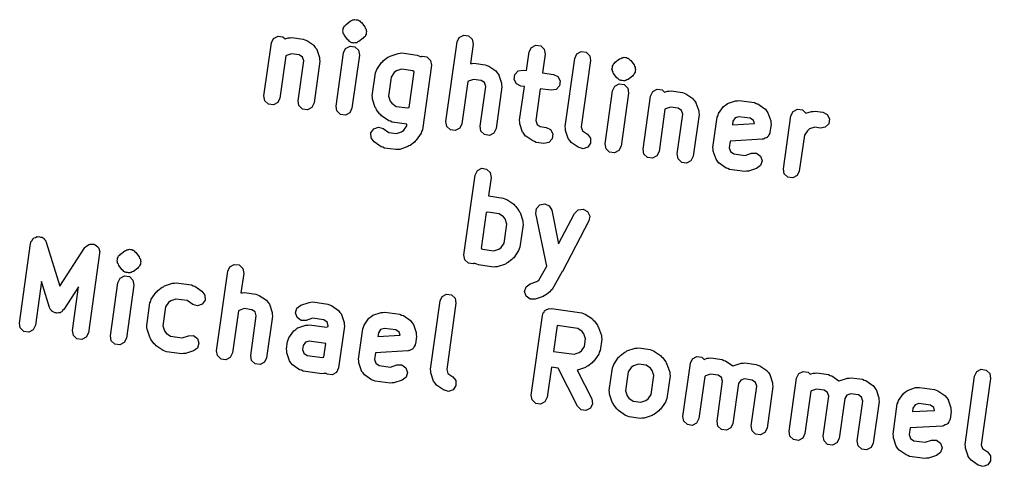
# Model space of a CAD drawing. Extents: x 33 to 173, y -118 to -38.
# Drawn here: x 33.34 to 45.42, y -114.24 to -108.68 of the extents above; entities that cross this region are included whole.
import ezdxf

# ---------------------------------------------------------------- set-up
doc = ezdxf.new("R2010")
doc.units = 0
doc.layers.add('BLACK', color=7, linetype='CONTINUOUS')

msp = doc.modelspace()

# ---------------------------------------------------------------- linework, layer by layer
at = {"layer": 'BLACK', "linetype": 'CONTINUOUS'}
for p, q in [((37.4054, -108.738), (37.4592, -108.697)), ((37.4592, -108.697), (37.4742, -108.692)), ((37.4742, -108.692), (37.4868, -108.683)), ((37.4868, -108.683), (37.4949, -108.683)), ((37.4949, -108.683), (37.502, -108.679)), ((37.502, -108.679), (37.51, -108.68)), ((37.51, -108.68), (37.5176, -108.677)), ((37.5176, -108.677), (37.5328, -108.682)), ((37.5328, -108.682), (37.5486, -108.682)), ((37.5486, -108.682), (37.5552, -108.686)), ((37.5552, -108.686), (37.5632, -108.687)), ((37.5632, -108.687), (37.569, -108.693)), ((37.569, -108.693), (37.5767, -108.695)), ((37.5767, -108.695), (37.5863, -108.708)), ((37.5863, -108.708), (37.5992, -108.717)), ((37.3656, -108.819), (37.3702, -108.804)), ((37.3708, -108.834), (37.3656, -108.819)), ((37.37, -108.789), (37.379, -108.776)), ((37.3702, -108.804), (37.37, -108.789)), ((37.379, -108.776), (37.3837, -108.76)), ((37.3837, -108.76), (37.3963, -108.751)), ((37.3963, -108.751), (37.4054, -108.738)), ((37.5992, -108.717), (37.6398, -108.771)), ((37.6398, -108.771), (37.6449, -108.786)), ((37.6449, -108.786), (37.6544, -108.798)), ((37.6544, -108.798), (37.6547, -108.814)), ((37.6547, -108.814), (37.6599, -108.829)), ((37.6599, -108.829), (37.6552, -108.844)), ((36.478, -108.967), (36.5051, -108.912)), ((36.5051, -108.912), (36.5597, -108.883)), ((36.5597, -108.883), (36.6209, -108.892)), ((36.6209, -108.892), (36.6493, -108.919)), ((36.6493, -108.919), (36.6866, -108.906)), ((36.6866, -108.906), (36.7097, -108.906)), ((36.7097, -108.906), (36.7324, -108.902)), ((36.7324, -108.902), (36.8739, -108.922)), ((36.8739, -108.922), (36.8946, -108.932)), ((36.8946, -108.932), (36.9167, -108.939)), ((36.9167, -108.939), (37.0044, -108.999)), ((37.371, -108.85), (37.3708, -108.834)), ((37.3806, -108.863), (37.371, -108.85)), ((37.3857, -108.878), (37.3806, -108.863)), ((37.4262, -108.932), (37.3857, -108.878)), ((37.4392, -108.941), (37.4262, -108.932)), ((37.4488, -108.953), (37.4392, -108.941)), ((37.5663, -108.951), (37.5513, -108.957)), ((37.6201, -108.911), (37.5663, -108.951)), ((37.6292, -108.898), (37.6201, -108.911)), ((37.6418, -108.888), (37.6292, -108.898)), ((37.6464, -108.873), (37.6418, -108.888)), ((37.6555, -108.86), (37.6464, -108.873)), ((37.6552, -108.844), (37.6555, -108.86)), ((38.7879, -108.956), (38.8149, -108.9)), ((38.8149, -108.9), (38.8695, -108.871)), ((38.8695, -108.871), (38.9307, -108.88)), ((38.9307, -108.88), (38.9752, -108.922)), ((38.9752, -108.922), (38.9859, -108.983)), ((36.3852, -109.628), (36.478, -108.967)), ((37.0044, -108.999), (37.0049, -109)), ((37.0049, -109), (37.0056, -109)), ((37.0056, -109), (37.0236, -109.024)), ((37.0236, -109.024), (37.0419, -109.048)), ((37.0419, -109.048), (37.042, -109.049)), ((37.042, -109.049), (37.0424, -109.05)), ((37.0424, -109.05), (37.0763, -109.151)), ((37.3739, -109.093), (37.401, -109.038)), ((37.401, -109.038), (37.4556, -109.009)), ((37.4565, -108.956), (37.4488, -108.953)), ((37.4556, -109.009), (37.5168, -109.017)), ((37.4623, -108.961), (37.4565, -108.956)), ((37.4703, -108.963), (37.4623, -108.961)), ((37.4769, -108.967), (37.4703, -108.963)), ((37.4927, -108.967), (37.4769, -108.967)), ((37.5079, -108.972), (37.4927, -108.967)), ((37.5155, -108.969), (37.5079, -108.972)), ((37.5235, -108.97), (37.5155, -108.969)), ((37.5168, -109.017), (37.5613, -109.06)), ((37.5306, -108.966), (37.5235, -108.97)), ((37.5387, -108.966), (37.5306, -108.966)), ((37.5513, -108.957), (37.5387, -108.966)), ((37.5613, -109.06), (37.572, -109.121)), ((38.6487, -109.946), (38.7879, -108.956)), ((38.9859, -108.983), (38.952, -109.225)), ((39.6838, -109.081), (39.7109, -109.026)), ((39.7109, -109.026), (39.7655, -108.997)), ((39.7655, -108.997), (39.8267, -109.005)), ((39.8267, -109.005), (39.8711, -109.048)), ((39.8711, -109.048), (39.8819, -109.109)), ((36.657, -109.131), (36.5833, -109.655)), ((36.6648, -109.125), (36.657, -109.131)), ((36.7279, -109.104), (36.6648, -109.125)), ((36.8227, -109.117), (36.7279, -109.104)), ((36.8096, -109.687), (36.8792, -109.192)), ((36.8635, -109.145), (36.8227, -109.117)), ((36.8792, -109.192), (36.8635, -109.145)), ((37.0763, -109.151), (37.0766, -109.174)), ((37.0766, -109.174), (37.0806, -109.196)), ((37.2812, -109.754), (37.3739, -109.093)), ((37.572, -109.121), (37.4792, -109.781)), ((37.8618, -109.201), (37.8711, -109.188)), ((37.8711, -109.188), (37.9249, -109.148)), ((37.9249, -109.148), (37.9402, -109.142)), ((37.9402, -109.142), (37.9532, -109.133)), ((37.9532, -109.133), (38.0542, -109.099)), ((38.0542, -109.099), (38.0772, -109.098)), ((38.0772, -109.098), (38.0999, -109.094)), ((38.0999, -109.094), (38.2885, -109.121)), ((38.2885, -109.121), (38.3093, -109.131)), ((38.3093, -109.131), (38.3314, -109.138)), ((38.3314, -109.138), (38.3378, -109.142)), ((38.3378, -109.142), (38.3516, -109.135)), ((38.3516, -109.135), (38.4128, -109.143)), ((38.4128, -109.143), (38.4572, -109.186)), ((38.4572, -109.186), (38.468, -109.247)), ((39.6513, -109.312), (39.6838, -109.081)), ((39.8819, -109.109), (39.8494, -109.34)), ((40.1304, -110.01), (40.2497, -109.161)), ((40.2497, -109.161), (40.2768, -109.105)), ((40.2768, -109.105), (40.3313, -109.076)), ((40.3313, -109.076), (40.3925, -109.085)), ((40.4477, -109.189), (40.3317, -110.014)), ((40.3925, -109.085), (40.437, -109.128)), ((40.437, -109.128), (40.4477, -109.189)), ((40.7535, -109.208), (40.8072, -109.168)), ((40.8072, -109.168), (40.8222, -109.163)), ((40.8222, -109.163), (40.8349, -109.153)), ((40.8349, -109.153), (40.8429, -109.153)), ((40.8429, -109.153), (40.8501, -109.149)), ((40.8501, -109.149), (40.858, -109.15)), ((40.858, -109.15), (40.8657, -109.148)), ((40.8657, -109.148), (40.8808, -109.152)), ((40.8808, -109.152), (40.8967, -109.152)), ((40.8967, -109.152), (40.9033, -109.157)), ((40.9033, -109.157), (40.9113, -109.158)), ((40.9113, -109.158), (40.9171, -109.163)), ((40.9171, -109.163), (40.9248, -109.166)), ((40.9248, -109.166), (40.9343, -109.178)), ((40.9343, -109.178), (40.9473, -109.188)), ((40.9473, -109.188), (40.9878, -109.241)), ((37.0806, -109.196), (37.0077, -109.715)), ((37.7819, -109.321), (37.7885, -109.299)), ((37.7885, -109.299), (37.8489, -109.211)), ((37.8489, -109.211), (37.8618, -109.201)), ((38.0955, -109.296), (38.0323, -109.317)), ((38.2373, -109.316), (38.0955, -109.296)), ((38.468, -109.247), (38.3553, -110.049)), ((38.952, -109.225), (38.9732, -109.224)), ((38.9732, -109.224), (38.9959, -109.22)), ((38.9959, -109.22), (39.1373, -109.24)), ((39.1373, -109.24), (39.1581, -109.25)), ((39.1581, -109.25), (39.1802, -109.257)), ((39.1802, -109.257), (39.2678, -109.317)), ((39.548, -109.317), (39.6089, -109.307)), ((39.6089, -109.307), (39.6513, -109.312)), ((40.7136, -109.29), (40.7183, -109.275)), ((40.7188, -109.305), (40.7136, -109.29)), ((40.718, -109.259), (40.7271, -109.246)), ((40.7183, -109.275), (40.718, -109.259)), ((40.7191, -109.321), (40.7188, -109.305)), ((40.7271, -109.246), (40.7317, -109.231)), ((40.7317, -109.231), (40.7444, -109.221)), ((40.7444, -109.221), (40.7535, -109.208)), ((40.9878, -109.241), (40.993, -109.256)), ((40.993, -109.256), (41.0025, -109.269)), ((41.0025, -109.269), (41.0028, -109.285)), ((41.0028, -109.285), (41.0079, -109.3)), ((41.0079, -109.3), (41.0033, -109.315)), ((37.7321, -109.625), (37.7718, -109.342)), ((37.7718, -109.342), (37.7819, -109.321)), ((37.9666, -109.393), (37.9334, -109.629)), ((38.0044, -109.338), (37.9666, -109.393)), ((38.0323, -109.317), (38.0044, -109.338)), ((38.1924, -109.771), (38.2547, -109.328)), ((38.2547, -109.328), (38.2373, -109.316)), ((38.9914, -109.422), (38.9282, -109.443)), ((39.0861, -109.435), (38.9914, -109.422)), ((39.1269, -109.463), (39.0861, -109.435)), ((39.2678, -109.317), (39.2683, -109.318)), ((39.2683, -109.318), (39.2691, -109.318)), ((39.2691, -109.318), (39.2871, -109.342)), ((39.2871, -109.342), (39.3054, -109.366)), ((39.3054, -109.366), (39.3054, -109.367)), ((39.3054, -109.367), (39.3059, -109.368)), ((39.3059, -109.368), (39.3398, -109.469)), ((39.4965, -109.423), (39.5051, -109.362)), ((39.5255, -109.477), (39.4965, -109.423)), ((39.5051, -109.362), (39.548, -109.317)), ((39.8494, -109.34), (39.9861, -109.36)), ((39.9861, -109.36), (40.0417, -109.387)), ((40.0417, -109.387), (40.0707, -109.441)), ((40.7286, -109.333), (40.7191, -109.321)), ((40.7338, -109.348), (40.7286, -109.333)), ((40.7743, -109.402), (40.7338, -109.348)), ((40.7873, -109.411), (40.7743, -109.402)), ((40.7968, -109.424), (40.7873, -109.411)), ((40.8045, -109.426), (40.7968, -109.424)), ((40.8103, -109.432), (40.8045, -109.426)), ((40.8183, -109.433), (40.8103, -109.432)), ((40.8249, -109.438), (40.8183, -109.433)), ((40.8994, -109.427), (40.8867, -109.437)), ((40.9143, -109.422), (40.8994, -109.427)), ((40.9681, -109.381), (40.9143, -109.422)), ((40.9772, -109.368), (40.9681, -109.381)), ((40.9899, -109.359), (40.9772, -109.368)), ((40.9945, -109.344), (40.9899, -109.359)), ((41.0036, -109.331), (40.9945, -109.344)), ((41.0033, -109.315), (41.0036, -109.331)), ((38.9205, -109.449), (38.8467, -109.974)), ((38.9282, -109.443), (38.9205, -109.449)), ((39.0731, -110.005), (39.1427, -109.51)), ((39.1427, -109.51), (39.1269, -109.463)), ((39.344, -109.515), (39.2711, -110.033)), ((39.3398, -109.469), (39.34, -109.492)), ((39.34, -109.492), (39.344, -109.515)), ((39.5811, -109.505), (39.5255, -109.477)), ((39.5645, -109.93), (39.6235, -109.511)), ((39.6235, -109.511), (39.5811, -109.505)), ((39.8216, -109.538), (39.7659, -109.935)), ((39.9583, -109.558), (39.8216, -109.538)), ((40.0192, -109.547), (39.9583, -109.558)), ((40.0621, -109.502), (40.0192, -109.547)), ((40.0707, -109.441), (40.0621, -109.502)), ((40.722, -109.564), (40.7491, -109.508)), ((40.7491, -109.508), (40.8037, -109.479)), ((40.8037, -109.479), (40.8649, -109.488)), ((40.8408, -109.437), (40.8249, -109.438)), ((40.8559, -109.442), (40.8408, -109.437)), ((40.8635, -109.439), (40.8559, -109.442)), ((40.8715, -109.441), (40.8635, -109.439)), ((40.8649, -109.488), (40.9093, -109.531)), ((40.8787, -109.437), (40.8715, -109.441)), ((40.8867, -109.437), (40.8787, -109.437)), ((40.9093, -109.531), (40.9201, -109.592)), ((41.2206, -109.575), (41.2752, -109.546)), ((41.2752, -109.546), (41.3364, -109.554)), ((41.3364, -109.554), (41.3649, -109.582)), ((36.3959, -109.689), (36.3852, -109.628)), ((36.5833, -109.655), (36.5562, -109.711)), ((37.7361, -109.647), (37.7321, -109.625)), ((37.7363, -109.67), (37.7361, -109.647)), ((37.7702, -109.771), (37.7363, -109.67)), ((37.9334, -109.629), (37.9546, -109.692)), ((40.6292, -110.224), (40.722, -109.564)), ((40.9201, -109.592), (40.8273, -110.252)), ((41.1008, -110.29), (41.1936, -109.63)), ((41.1936, -109.63), (41.2206, -109.575)), ((41.3649, -109.582), (41.4022, -109.569)), ((41.4022, -109.569), (41.4253, -109.569)), ((41.4253, -109.569), (41.448, -109.565)), ((41.448, -109.565), (41.5894, -109.585)), ((41.5894, -109.585), (41.6102, -109.595)), ((41.6102, -109.595), (41.6322, -109.602)), ((41.6322, -109.602), (41.7199, -109.662)), ((41.7199, -109.662), (41.7204, -109.663)), ((41.7204, -109.663), (41.7212, -109.663)), ((41.7212, -109.663), (41.7391, -109.687)), ((36.4404, -109.731), (36.3959, -109.689)), ((36.5016, -109.74), (36.4404, -109.731)), ((36.5562, -109.711), (36.5016, -109.74)), ((36.8203, -109.748), (36.8096, -109.687)), ((36.8648, -109.791), (36.8203, -109.748)), ((36.926, -109.8), (36.8648, -109.791)), ((36.9806, -109.771), (36.926, -109.8)), ((37.0077, -109.715), (36.9806, -109.771)), ((37.2919, -109.814), (37.2812, -109.754)), ((37.4792, -109.781), (37.4521, -109.837)), ((37.7799, -109.784), (37.7702, -109.771)), ((37.7851, -109.8), (37.7799, -109.784)), ((37.9546, -109.692), (37.9756, -109.72)), ((37.9756, -109.72), (38.0305, -109.758)), ((38.0305, -109.758), (38.1724, -109.778)), ((38.1724, -109.778), (38.1924, -109.771)), ((41.3726, -109.793), (41.2988, -110.318)), ((41.3803, -109.788), (41.3726, -109.793)), ((41.4435, -109.766), (41.3803, -109.788)), ((41.5382, -109.78), (41.4435, -109.766)), ((41.579, -109.808), (41.5382, -109.78)), ((41.7391, -109.687), (41.7575, -109.711)), ((41.7575, -109.711), (41.7575, -109.712)), ((41.7575, -109.712), (41.758, -109.712)), ((41.758, -109.712), (41.7919, -109.813)), ((42.0392, -109.848), (42.0996, -109.76)), ((42.0996, -109.76), (42.1002, -109.76)), ((42.1002, -109.76), (42.1004, -109.759)), ((42.1004, -109.759), (42.1247, -109.741)), ((42.1247, -109.741), (42.1486, -109.723)), ((42.1486, -109.723), (42.1494, -109.723)), ((42.1494, -109.723), (42.1501, -109.722)), ((42.1501, -109.722), (42.251, -109.689)), ((42.251, -109.689), (42.2741, -109.688)), ((42.2741, -109.688), (42.2968, -109.684)), ((42.2968, -109.684), (42.4854, -109.711)), ((42.4854, -109.711), (42.5061, -109.721)), ((42.5061, -109.721), (42.5282, -109.727)), ((42.5282, -109.727), (42.6159, -109.788)), ((42.6159, -109.788), (42.6164, -109.789)), ((42.6164, -109.789), (42.6171, -109.789)), ((42.6171, -109.789), (42.6351, -109.813)), ((42.9654, -109.82), (43.02, -109.791)), ((43.02, -109.791), (43.0812, -109.799)), ((37.3364, -109.857), (37.2919, -109.814)), ((37.3976, -109.866), (37.3364, -109.857)), ((37.4521, -109.837), (37.3976, -109.866)), ((37.8257, -109.853), (37.7851, -109.8)), ((37.8389, -109.863), (37.8257, -109.853)), ((37.8488, -109.876), (37.8389, -109.863)), ((37.9365, -109.936), (37.8488, -109.876)), ((41.5252, -110.35), (41.5948, -109.855)), ((41.5948, -109.855), (41.579, -109.808)), ((41.7961, -109.859), (41.7232, -110.378)), ((41.7919, -109.813), (41.7921, -109.836)), ((41.7921, -109.836), (41.7961, -109.859)), ((41.9695, -110.268), (42.0225, -109.891)), ((42.0225, -109.891), (42.0326, -109.87)), ((42.0326, -109.87), (42.0392, -109.848)), ((42.2453, -109.901), (42.2172, -109.942)), ((42.2923, -109.886), (42.2453, -109.901)), ((42.4342, -109.906), (42.2923, -109.886)), ((42.475, -109.934), (42.4342, -109.906)), ((42.6351, -109.813), (42.6535, -109.837)), ((42.6535, -109.837), (42.6535, -109.838)), ((42.6535, -109.838), (42.654, -109.838)), ((42.654, -109.838), (42.6879, -109.939)), ((42.8455, -110.536), (42.9383, -109.875)), ((42.9383, -109.875), (42.9654, -109.82)), ((43.0812, -109.799), (43.1256, -109.842)), ((43.1256, -109.842), (43.1259, -109.844)), ((43.1259, -109.844), (43.1941, -109.821)), ((43.1941, -109.821), (43.2172, -109.821)), ((43.2172, -109.821), (43.2399, -109.817)), ((43.2399, -109.817), (43.3342, -109.83)), ((43.3342, -109.83), (43.3897, -109.857)), ((43.3897, -109.857), (43.4188, -109.912)), ((43.4188, -109.912), (43.4102, -109.973)), ((37.7161, -110.088), (37.7512, -110.037)), ((37.7512, -110.037), (37.8095, -110.017)), ((37.8095, -110.017), (37.8687, -110.034)), ((37.8687, -110.034), (37.937, -110.081)), ((37.9586, -109.943), (37.9365, -109.936)), ((37.9793, -109.953), (37.9586, -109.943)), ((38.1632, -109.979), (37.9793, -109.953)), ((38.1227, -110.052), (38.1605, -109.998)), ((38.1605, -109.998), (38.1632, -109.979)), ((38.6594, -110.007), (38.6487, -109.946)), ((38.7039, -110.05), (38.6594, -110.007)), ((38.8196, -110.029), (38.7651, -110.058)), ((38.8467, -109.974), (38.8196, -110.029)), ((39.0838, -110.066), (39.0731, -110.005)), ((39.2711, -110.033), (39.244, -110.089)), ((39.5685, -109.953), (39.5645, -109.93)), ((39.5688, -109.976), (39.5685, -109.953)), ((39.6027, -110.077), (39.5688, -109.976)), ((39.7659, -109.935), (39.7816, -109.982)), ((39.7816, -109.982), (39.8224, -110.01)), ((39.8224, -110.01), (39.8934, -110.02)), ((39.8934, -110.02), (39.9489, -110.047)), ((40.1344, -110.032), (40.1304, -110.01)), ((40.1346, -110.056), (40.1344, -110.032)), ((40.3317, -110.014), (40.3475, -110.061)), ((42.2172, -109.942), (42.211, -109.987)), ((42.211, -109.987), (42.4874, -109.971)), ((42.4874, -109.971), (42.475, -109.934)), ((42.6921, -109.985), (42.6788, -110.079)), ((42.6879, -109.939), (42.6881, -109.962)), ((42.6881, -109.962), (42.6921, -109.985)), ((43.1722, -110.039), (43.1444, -110.06)), ((43.2354, -110.018), (43.1722, -110.039)), ((43.3064, -110.028), (43.2354, -110.018)), ((43.3672, -110.017), (43.3064, -110.028)), ((43.4102, -109.973), (43.3672, -110.017)), ((37.7177, -110.15), (37.7161, -110.088)), ((37.7553, -110.199), (37.7177, -110.15)), ((37.937, -110.081), (38.0317, -110.095)), ((38.0317, -110.095), (38.0949, -110.073)), ((38.0949, -110.073), (38.1227, -110.052)), ((38.3386, -110.092), (38.2782, -110.179)), ((38.3452, -110.07), (38.3386, -110.092)), ((38.3553, -110.049), (38.3452, -110.07)), ((38.7651, -110.058), (38.7039, -110.05)), ((39.1283, -110.109), (39.0838, -110.066)), ((39.1895, -110.118), (39.1283, -110.109)), ((39.244, -110.089), (39.1895, -110.118)), ((39.6031, -110.078), (39.6027, -110.077)), ((39.6215, -110.102), (39.6031, -110.078)), ((39.6031, -110.078), (39.6031, -110.078)), ((39.6395, -110.127), (39.6215, -110.102)), ((39.6402, -110.127), (39.6395, -110.127)), ((39.6407, -110.127), (39.6402, -110.127)), ((39.7284, -110.188), (39.6407, -110.127)), ((39.9489, -110.047), (39.9779, -110.101)), ((39.9779, -110.101), (39.9693, -110.163)), ((40.1685, -110.156), (40.1346, -110.056)), ((40.169, -110.157), (40.1685, -110.156)), ((40.169, -110.158), (40.169, -110.157)), ((40.1874, -110.182), (40.169, -110.158)), ((40.3475, -110.061), (40.4077, -110.103)), ((40.4077, -110.103), (40.4453, -110.152)), ((40.4453, -110.152), (40.4468, -110.214)), ((42.6195, -110.152), (42.5972, -110.164)), ((42.6432, -110.143), (42.6195, -110.152)), ((42.6464, -110.138), (42.6432, -110.143)), ((42.6517, -110.135), (42.6464, -110.138)), ((42.6628, -110.112), (42.6517, -110.135)), ((42.6765, -110.091), (42.6628, -110.112)), ((42.6788, -110.079), (42.6762, -110.085)), ((42.6762, -110.085), (42.6765, -110.091)), ((43.1066, -110.115), (43.0436, -110.563)), ((43.1444, -110.06), (43.1066, -110.115)), ((37.8429, -110.259), (37.7553, -110.199)), ((37.865, -110.266), (37.8429, -110.259)), ((37.8858, -110.276), (37.865, -110.266)), ((38.0272, -110.296), (37.8858, -110.276)), ((38.1739, -110.258), (38.073, -110.292)), ((38.1869, -110.248), (38.1739, -110.258)), ((38.2023, -110.243), (38.1869, -110.248)), ((38.256, -110.202), (38.2023, -110.243)), ((38.2653, -110.189), (38.256, -110.202)), ((38.2782, -110.179), (38.2653, -110.189)), ((39.7505, -110.194), (39.7284, -110.188)), ((39.7712, -110.205), (39.7505, -110.194)), ((39.8655, -110.218), (39.7712, -110.205)), ((39.9264, -110.207), (39.8655, -110.218)), ((39.9693, -110.163), (39.9264, -110.207)), ((40.2053, -110.206), (40.1874, -110.182)), ((40.2061, -110.206), (40.2053, -110.206)), ((40.2066, -110.207), (40.2061, -110.206)), ((40.2943, -110.267), (40.2066, -110.207)), ((40.3535, -110.285), (40.2943, -110.267)), ((40.4118, -110.264), (40.3535, -110.285)), ((40.4468, -110.214), (40.4118, -110.264)), ((40.6399, -110.285), (40.6292, -110.224)), ((40.8273, -110.252), (40.8002, -110.307)), ((41.9735, -110.291), (41.9695, -110.268)), ((42.1826, -110.189), (42.1708, -110.273)), ((42.1708, -110.273), (42.1866, -110.32)), ((42.5856, -110.165), (42.1826, -110.189)), ((42.5912, -110.163), (42.5856, -110.165)), ((42.5972, -110.164), (42.5912, -110.163)), ((38.0499, -110.292), (38.0272, -110.296)), ((38.073, -110.292), (38.0499, -110.292)), ((40.6844, -110.328), (40.6399, -110.285)), ((40.7456, -110.337), (40.6844, -110.328)), ((40.8002, -110.307), (40.7456, -110.337)), ((41.1115, -110.351), (41.1008, -110.29)), ((41.156, -110.394), (41.1115, -110.351)), ((41.2172, -110.403), (41.156, -110.394)), ((41.2717, -110.374), (41.2172, -110.403)), ((41.2988, -110.318), (41.2717, -110.374)), ((41.5359, -110.411), (41.5252, -110.35)), ((41.7232, -110.378), (41.6961, -110.433)), ((41.9737, -110.314), (41.9735, -110.291)), ((42.0076, -110.415), (41.9737, -110.314)), ((42.1866, -110.32), (42.2274, -110.348)), ((42.2274, -110.348), (42.3692, -110.368)), ((42.3692, -110.368), (42.4478, -110.341)), ((42.4478, -110.341), (42.5096, -110.341)), ((42.5096, -110.341), (42.5599, -110.377)), ((42.5599, -110.377), (42.5796, -110.435)), ((41.5804, -110.454), (41.5359, -110.411)), ((41.6416, -110.462), (41.5804, -110.454)), ((41.6961, -110.433), (41.6416, -110.462)), ((42.0081, -110.416), (42.0076, -110.415)), ((42.0264, -110.44), (42.0081, -110.416)), ((42.0081, -110.416), (42.0081, -110.416)), ((42.0444, -110.465), (42.0264, -110.44)), ((42.0452, -110.465), (42.0444, -110.465)), ((42.0456, -110.465), (42.0452, -110.465)), ((42.1333, -110.526), (42.0456, -110.465)), ((42.5611, -110.494), (42.5115, -110.531)), ((42.5796, -110.435), (42.5611, -110.494)), ((38.8726, -111.603), (39.0118, -110.613)), ((39.0118, -110.613), (39.0389, -110.557)), ((39.0389, -110.557), (39.0934, -110.528)), ((39.0934, -110.528), (39.1546, -110.537)), ((39.1546, -110.537), (39.1991, -110.58)), ((39.2098, -110.641), (39.1773, -110.872)), ((39.1991, -110.58), (39.2098, -110.641)), ((42.1554, -110.532), (42.1333, -110.526)), ((42.1762, -110.543), (42.1554, -110.532)), ((42.3648, -110.569), (42.1762, -110.543)), ((42.3875, -110.565), (42.3648, -110.569)), ((42.4105, -110.565), (42.3875, -110.565)), ((42.5115, -110.531), (42.4105, -110.565)), ((42.8563, -110.596), (42.8455, -110.536)), ((42.9007, -110.639), (42.8563, -110.596)), ((42.9619, -110.648), (42.9007, -110.639)), ((43.0165, -110.619), (42.9619, -110.648)), ((43.0436, -110.563), (43.0165, -110.619)), ((39.1773, -110.872), (39.3613, -110.898)), ((39.3613, -110.898), (39.382, -110.908)), ((39.382, -110.908), (39.4041, -110.914)), ((39.4041, -110.914), (39.4918, -110.975)), ((39.4918, -110.975), (39.5016, -110.987)), ((39.5016, -110.987), (39.5149, -110.997)), ((39.5149, -110.997), (39.5554, -111.051)), ((39.7749, -111.028), (39.8166, -110.983)), ((39.8166, -110.983), (39.8771, -110.97)), ((39.8771, -110.97), (39.9334, -110.996)), ((39.9334, -110.996), (39.964, -111.049)), ((39.1482, -111.079), (39.0859, -111.523)), ((39.1682, -111.072), (39.1482, -111.079)), ((39.31, -111.092), (39.1682, -111.072)), ((39.3649, -111.13), (39.31, -111.092)), ((39.5554, -111.051), (39.5607, -111.066)), ((39.5607, -111.066), (39.5703, -111.079)), ((39.5703, -111.079), (39.6042, -111.18)), ((39.7681, -111.09), (39.7749, -111.028)), ((39.9035, -111.746), (39.7681, -111.09)), ((39.964, -111.049), (40.0504, -111.468)), ((40.0504, -111.468), (40.249, -111.089)), ((40.249, -111.089), (40.2932, -111.046)), ((40.2932, -111.046), (40.3544, -111.037)), ((40.3544, -111.037), (40.4091, -111.066)), ((40.4091, -111.066), (40.4365, -111.121)), ((40.4365, -111.121), (40.4262, -111.182)), ((39.3859, -111.158), (39.3649, -111.13)), ((39.3739, -111.457), (39.4071, -111.221)), ((39.4071, -111.221), (39.3859, -111.158)), ((39.6085, -111.226), (39.5687, -111.509)), ((39.6042, -111.18), (39.6045, -111.203)), ((39.6045, -111.203), (39.6085, -111.226)), ((40.4262, -111.182), (40.0976, -111.809)), ((33.3435, -112.452), (33.4827, -111.462)), ((33.4827, -111.462), (33.487, -111.453)), ((33.487, -111.453), (33.4872, -111.443)), ((33.4872, -111.443), (33.5002, -111.426)), ((33.5002, -111.426), (33.5098, -111.406)), ((33.5098, -111.406), (33.5184, -111.401)), ((33.5184, -111.401), (33.5243, -111.394)), ((33.5243, -111.394), (33.5451, -111.387)), ((33.5451, -111.387), (33.5643, -111.377)), ((33.5643, -111.377), (33.5741, -111.378)), ((33.5741, -111.378), (33.5834, -111.375)), ((33.5834, -111.375), (33.604, -111.383)), ((33.604, -111.383), (33.6256, -111.386)), ((33.6256, -111.386), (33.6326, -111.392)), ((33.6326, -111.392), (33.6419, -111.396)), ((33.6419, -111.396), (33.6544, -111.413)), ((33.6544, -111.413), (33.67, -111.429)), ((33.67, -111.429), (33.6717, -111.438)), ((33.6717, -111.438), (33.6773, -111.446)), ((33.6773, -111.446), (33.8453, -111.995)), ((34.17, -111.499), (34.1892, -111.489)), ((34.1892, -111.489), (34.2061, -111.475)), ((34.2061, -111.475), (34.2159, -111.474)), ((34.2159, -111.474), (34.2245, -111.47)), ((34.2245, -111.47), (34.2461, -111.473)), ((34.2461, -111.473), (34.2678, -111.472)), ((34.2678, -111.472), (34.276, -111.477)), ((34.276, -111.477), (34.2857, -111.478)), ((34.2857, -111.478), (34.3014, -111.493)), ((39.3361, -111.512), (39.3739, -111.457)), ((33.8453, -111.995), (34.158, -111.514)), ((34.158, -111.514), (34.1657, -111.508)), ((34.1657, -111.508), (34.17, -111.499)), ((34.3409, -111.582), (34.2017, -112.572)), ((34.3014, -111.493), (34.3196, -111.505)), ((34.3196, -111.505), (34.3231, -111.514)), ((34.3231, -111.514), (34.3302, -111.521)), ((34.3302, -111.521), (34.334, -111.543)), ((34.334, -111.543), (34.3418, -111.563)), ((34.3418, -111.563), (34.3392, -111.573)), ((34.3392, -111.573), (34.3409, -111.582)), ((34.5778, -111.618), (34.5904, -111.608)), ((34.5904, -111.608), (34.5995, -111.595)), ((34.5995, -111.595), (34.6533, -111.555)), ((34.6533, -111.555), (34.6682, -111.55)), ((34.6682, -111.55), (34.6809, -111.54)), ((34.6809, -111.54), (34.689, -111.54)), ((34.689, -111.54), (34.6961, -111.536)), ((34.6961, -111.536), (34.7041, -111.537)), ((34.7041, -111.537), (34.7117, -111.535)), ((34.7117, -111.535), (34.7268, -111.539)), ((34.7268, -111.539), (34.7427, -111.539)), ((34.7427, -111.539), (34.7493, -111.544)), ((34.7493, -111.544), (34.7573, -111.545)), ((34.7573, -111.545), (34.7631, -111.55)), ((34.7631, -111.55), (34.7708, -111.553)), ((34.7708, -111.553), (34.7803, -111.565)), ((34.7803, -111.565), (34.7933, -111.574)), ((34.7933, -111.574), (34.8338, -111.628)), ((38.8833, -111.664), (38.8726, -111.603)), ((39.0859, -111.523), (39.1032, -111.534)), ((39.1032, -111.534), (39.2451, -111.554)), ((39.2451, -111.554), (39.3083, -111.533)), ((39.3083, -111.533), (39.3361, -111.512)), ((39.552, -111.551), (39.4916, -111.639)), ((39.5586, -111.529), (39.552, -111.551)), ((39.5687, -111.509), (39.5586, -111.529)), ((34.5597, -111.677), (34.5643, -111.662)), ((34.5648, -111.692), (34.5597, -111.677)), ((34.564, -111.646), (34.5731, -111.633)), ((34.5643, -111.662), (34.564, -111.646)), ((34.5651, -111.708), (34.5648, -111.692)), ((34.5746, -111.72), (34.5651, -111.708)), ((34.5731, -111.633), (34.5778, -111.618)), ((34.5798, -111.735), (34.5746, -111.72)), ((34.8338, -111.628), (34.839, -111.643)), ((34.839, -111.643), (34.8485, -111.656)), ((34.8496, -111.718), (34.8405, -111.731)), ((34.8485, -111.656), (34.8488, -111.672)), ((34.8488, -111.672), (34.854, -111.687)), ((34.854, -111.687), (34.8493, -111.702)), ((34.8493, -111.702), (34.8496, -111.718)), ((35.9619, -111.751), (36.0164, -111.722)), ((36.0164, -111.722), (36.0776, -111.73)), ((36.0776, -111.73), (36.1221, -111.773)), ((38.9278, -111.707), (38.8833, -111.664)), ((38.989, -111.715), (38.9278, -111.707)), ((39.0027, -111.708), (38.989, -111.715)), ((39.0092, -111.713), (39.0027, -111.708)), ((39.0313, -111.719), (39.0092, -111.713)), ((39.052, -111.729), (39.0313, -111.719)), ((39.2406, -111.756), (39.052, -111.729)), ((39.3873, -111.718), (39.2864, -111.752)), ((39.4003, -111.708), (39.3873, -111.718)), ((39.4157, -111.703), (39.4003, -111.708)), ((39.4695, -111.662), (39.4157, -111.703)), ((39.4788, -111.649), (39.4695, -111.662)), ((39.4916, -111.639), (39.4788, -111.649)), ((34.6203, -111.789), (34.5798, -111.735)), ((34.6333, -111.798), (34.6203, -111.789)), ((34.6428, -111.811), (34.6333, -111.798)), ((34.6506, -111.813), (34.6428, -111.811)), ((34.6564, -111.819), (34.6506, -111.813)), ((34.6643, -111.82), (34.6564, -111.819)), ((34.671, -111.824), (34.6643, -111.82)), ((34.6868, -111.824), (34.671, -111.824)), ((34.7019, -111.829), (34.6868, -111.824)), ((34.7096, -111.826), (34.7019, -111.829)), ((34.7176, -111.827), (34.7096, -111.826)), ((34.7247, -111.824), (34.7176, -111.827)), ((34.7328, -111.823), (34.7247, -111.824)), ((34.7454, -111.814), (34.7328, -111.823)), ((34.7604, -111.809), (34.7454, -111.814)), ((34.8142, -111.768), (34.7604, -111.809)), ((34.8232, -111.755), (34.8142, -111.768)), ((34.8359, -111.746), (34.8232, -111.755)), ((34.8405, -111.731), (34.8359, -111.746)), ((35.7956, -112.796), (35.9348, -111.806)), ((35.9348, -111.806), (35.9619, -111.751)), ((36.1328, -111.834), (36.0989, -112.075)), ((36.1221, -111.773), (36.1328, -111.834)), ((39.2633, -111.752), (39.2406, -111.756)), ((39.2864, -111.752), (39.2633, -111.752)), ((39.805, -111.918), (39.9035, -111.746)), ((40.0958, -111.812), (39.9684, -112.035)), ((40.0962, -111.811), (40.0958, -111.812)), ((40.0976, -111.809), (40.0962, -111.811)), ((33.618, -111.936), (33.5416, -112.48)), ((33.7168, -112.258), (33.618, -111.936)), ((34.4752, -112.611), (34.568, -111.951)), ((34.568, -111.951), (34.5951, -111.895)), ((34.5951, -111.895), (34.6497, -111.866)), ((34.6497, -111.866), (34.7109, -111.875)), ((34.7109, -111.875), (34.7554, -111.918)), ((34.7554, -111.918), (34.7661, -111.979)), ((35.1473, -111.99), (35.2482, -111.956)), ((35.2482, -111.956), (35.2713, -111.956)), ((35.2713, -111.956), (35.294, -111.952)), ((35.294, -111.952), (35.4826, -111.978)), ((39.6454, -112.002), (39.695, -111.965)), ((39.695, -111.965), (39.7806, -111.936)), ((39.7806, -111.936), (39.805, -111.918)), ((34.0801, -112.001), (33.8962, -112.284)), ((34.0037, -112.545), (34.0801, -112.001)), ((34.7661, -111.979), (34.6733, -112.639)), ((34.9826, -112.156), (35.043, -112.068)), ((35.043, -112.068), (35.0559, -112.059)), ((35.0559, -112.059), (35.0652, -112.045)), ((35.0652, -112.045), (35.119, -112.005)), ((35.119, -112.005), (35.1343, -112)), ((35.1343, -112), (35.1473, -111.99)), ((35.4826, -111.978), (35.5033, -111.988)), ((35.5033, -111.988), (35.5254, -111.995)), ((35.5254, -111.995), (35.6131, -112.055)), ((35.6131, -112.055), (35.6507, -112.104)), ((36.0989, -112.075), (36.1201, -112.075)), ((36.1201, -112.075), (36.1428, -112.071)), ((36.1428, -112.071), (36.2843, -112.091)), ((36.2843, -112.091), (36.305, -112.101)), ((38.6026, -112.122), (38.6572, -112.093)), ((38.6572, -112.093), (38.7184, -112.101)), ((39.6269, -112.061), (39.6454, -112.002)), ((39.6466, -112.119), (39.6269, -112.061)), ((39.9418, -112.065), (39.888, -112.106)), ((39.9534, -112.049), (39.9418, -112.065)), ((39.9684, -112.035), (39.9534, -112.049)), ((34.9262, -112.482), (34.9659, -112.199)), ((34.9659, -112.199), (34.976, -112.178)), ((34.976, -112.178), (34.9826, -112.156)), ((35.1985, -112.195), (35.1607, -112.25)), ((35.2264, -112.174), (35.1985, -112.195)), ((35.2895, -112.153), (35.2264, -112.174)), ((35.4314, -112.173), (35.2895, -112.153)), ((35.4997, -112.22), (35.4314, -112.173)), ((35.6522, -112.166), (35.6172, -112.217)), ((35.6507, -112.104), (35.6522, -112.166)), ((36.305, -112.101), (36.3271, -112.108)), ((36.3271, -112.108), (36.4148, -112.168)), ((36.4148, -112.168), (36.4153, -112.169)), ((36.4153, -112.169), (36.416, -112.169)), ((36.416, -112.169), (36.434, -112.193)), ((36.434, -112.193), (36.4523, -112.217)), ((36.8449, -112.228), (36.9458, -112.195)), ((36.9458, -112.195), (36.9689, -112.194)), ((36.9689, -112.194), (36.9916, -112.19)), ((36.9916, -112.19), (37.1802, -112.217)), ((38.4562, -113.026), (38.5755, -112.177)), ((38.5755, -112.177), (38.6026, -112.122)), ((38.7735, -112.205), (38.6575, -113.031)), ((38.7184, -112.101), (38.7628, -112.144)), ((38.7628, -112.144), (38.7735, -112.205)), ((39.6969, -112.155), (39.6466, -112.119)), ((39.7587, -112.155), (39.6969, -112.155)), ((39.8596, -112.121), (39.7587, -112.155)), ((39.8727, -112.111), (39.8596, -112.121)), ((39.888, -112.106), (39.8727, -112.111)), ((33.7278, -112.274), (33.7168, -112.258)), ((33.7347, -112.292), (33.7278, -112.274)), ((33.7451, -112.299), (33.7347, -112.292)), ((33.7522, -112.309), (33.7451, -112.299)), ((33.7704, -112.315), (33.7522, -112.309)), ((33.7865, -112.326), (33.7704, -112.315)), ((33.7989, -112.325), (33.7865, -112.326)), ((33.8107, -112.329), (33.7989, -112.325)), ((33.829, -112.324), (33.8107, -112.329)), ((33.8482, -112.323), (33.829, -112.324)), ((33.8579, -112.315), (33.8482, -112.323)), ((33.8698, -112.311), (33.8579, -112.315)), ((33.8813, -112.296), (33.8698, -112.311)), ((33.8962, -112.284), (33.8813, -112.296)), ((35.1607, -112.25), (35.1275, -112.486)), ((35.5589, -112.238), (35.4997, -112.22)), ((35.6172, -112.217), (35.5589, -112.238)), ((36.0674, -112.299), (35.9937, -112.824)), ((36.0752, -112.294), (36.0674, -112.299)), ((36.1383, -112.272), (36.0752, -112.294)), ((36.2331, -112.286), (36.1383, -112.272)), ((36.2738, -112.314), (36.2331, -112.286)), ((36.2896, -112.361), (36.2738, -112.314)), ((36.4523, -112.217), (36.4524, -112.218)), ((36.4524, -112.218), (36.4528, -112.219)), ((36.4528, -112.219), (36.4867, -112.319)), ((36.4867, -112.319), (36.487, -112.343)), ((36.7767, -112.324), (36.7953, -112.265)), ((36.7964, -112.383), (36.7767, -112.324)), ((36.7953, -112.265), (36.8449, -112.228)), ((37.1802, -112.217), (37.2009, -112.227)), ((37.2009, -112.227), (37.223, -112.234)), ((37.223, -112.234), (37.3107, -112.294)), ((37.3107, -112.294), (37.3112, -112.295)), ((37.3112, -112.295), (37.312, -112.295)), ((37.312, -112.295), (37.3299, -112.319)), ((37.3299, -112.319), (37.3483, -112.343)), ((37.7409, -112.354), (37.8418, -112.32)), ((37.8418, -112.32), (37.8649, -112.32)), ((37.8649, -112.32), (37.8876, -112.316)), ((37.8876, -112.316), (38.0762, -112.343)), ((39.8556, -112.342), (39.8578, -112.326)), ((39.8578, -112.326), (39.8688, -112.315)), ((39.8688, -112.315), (39.8758, -112.301)), ((39.8758, -112.301), (39.8898, -112.293)), ((39.8898, -112.293), (39.9008, -112.282)), ((39.9008, -112.282), (39.9164, -112.279)), ((39.9164, -112.279), (39.9304, -112.272)), ((39.9304, -112.272), (39.946, -112.274)), ((39.946, -112.274), (39.9616, -112.271)), ((39.9616, -112.271), (40.3389, -112.324)), ((40.3389, -112.324), (40.3596, -112.334)), ((40.3596, -112.334), (40.3817, -112.341)), ((33.3542, -112.513), (33.3435, -112.452)), ((36.22, -112.856), (36.2896, -112.361)), ((36.491, -112.365), (36.4181, -112.884)), ((36.487, -112.343), (36.491, -112.365)), ((36.8468, -112.419), (36.7964, -112.383)), ((36.9086, -112.418), (36.8468, -112.419)), ((36.9871, -112.392), (36.9086, -112.418)), ((37.129, -112.412), (36.9871, -112.392)), ((37.1698, -112.44), (37.129, -112.412)), ((37.1856, -112.487), (37.1698, -112.44)), ((37.3483, -112.343), (37.3483, -112.344)), ((37.3483, -112.344), (37.3488, -112.344)), ((37.3488, -112.344), (37.3827, -112.445)), ((37.3827, -112.445), (37.3829, -112.468)), ((37.6299, -112.48), (37.6904, -112.392)), ((37.6904, -112.392), (37.691, -112.392)), ((37.691, -112.392), (37.6912, -112.391)), ((37.6912, -112.391), (37.7155, -112.373)), ((37.7155, -112.373), (37.7394, -112.355)), ((37.7394, -112.355), (37.7402, -112.355)), ((37.7402, -112.355), (37.7409, -112.354)), ((38.0762, -112.343), (38.0969, -112.353)), ((38.0969, -112.353), (38.119, -112.359)), ((38.119, -112.359), (38.2067, -112.42)), ((38.2067, -112.42), (38.2072, -112.42)), ((38.2072, -112.42), (38.2079, -112.421)), ((38.2079, -112.421), (38.2259, -112.445)), ((38.2259, -112.445), (38.2442, -112.469)), ((39.7095, -113.347), (39.8487, -112.356)), ((39.8487, -112.356), (39.8556, -112.342)), ((40.3817, -112.341), (40.4694, -112.401)), ((40.4694, -112.401), (40.4792, -112.414)), ((40.4792, -112.414), (40.4925, -112.423)), ((40.4925, -112.423), (40.533, -112.477)), ((33.3987, -112.556), (33.3542, -112.513)), ((33.4599, -112.564), (33.3987, -112.556)), ((33.5145, -112.535), (33.4599, -112.564)), ((33.5416, -112.48), (33.5145, -112.535)), ((34.0144, -112.605), (34.0037, -112.545)), ((34.2017, -112.572), (34.1747, -112.628)), ((34.9302, -112.505), (34.9262, -112.482)), ((34.9304, -112.528), (34.9302, -112.505)), ((34.9643, -112.629), (34.9304, -112.528)), ((35.1275, -112.486), (35.1487, -112.55)), ((35.1487, -112.55), (35.1697, -112.577)), ((36.6942, -112.637), (36.7546, -112.549)), ((36.7546, -112.549), (36.7553, -112.549)), ((36.7553, -112.549), (36.7555, -112.548)), ((36.7555, -112.548), (36.7797, -112.53)), ((36.7797, -112.53), (36.8037, -112.512)), ((36.8037, -112.512), (36.8045, -112.512)), ((36.8045, -112.512), (36.8051, -112.511)), ((36.8051, -112.511), (36.9061, -112.477)), ((36.9061, -112.477), (36.9291, -112.477)), ((36.9291, -112.477), (36.9518, -112.473)), ((36.9518, -112.473), (37.1642, -112.503)), ((37.1642, -112.503), (37.1842, -112.496)), ((37.1842, -112.496), (37.1856, -112.487)), ((37.3869, -112.491), (37.314, -113.01)), ((37.3829, -112.468), (37.3869, -112.491)), ((37.5602, -112.9), (37.6133, -112.523)), ((37.6133, -112.523), (37.6234, -112.502)), ((37.6234, -112.502), (37.6299, -112.48)), ((37.808, -112.574), (37.8018, -112.619)), ((37.8361, -112.533), (37.808, -112.574)), ((37.8831, -112.518), (37.8361, -112.533)), ((38.025, -112.538), (37.8831, -112.518)), ((38.0658, -112.566), (38.025, -112.538)), ((38.0782, -112.603), (38.0658, -112.566)), ((38.2442, -112.469), (38.2443, -112.47)), ((38.2443, -112.47), (38.2447, -112.47)), ((38.2447, -112.47), (38.2786, -112.571)), ((38.2786, -112.571), (38.2789, -112.594)), ((40.0328, -112.483), (39.9878, -112.804)), ((40.2877, -112.519), (40.0328, -112.483)), ((40.3426, -112.557), (40.2877, -112.519)), ((40.3636, -112.585), (40.3426, -112.557)), ((40.533, -112.477), (40.5383, -112.493)), ((40.5383, -112.493), (40.548, -112.506)), ((40.548, -112.506), (40.5819, -112.606)), ((34.0589, -112.648), (34.0144, -112.605)), ((34.1201, -112.657), (34.0589, -112.648)), ((34.1747, -112.628), (34.1201, -112.657)), ((34.486, -112.672), (34.4752, -112.611)), ((34.5304, -112.715), (34.486, -112.672)), ((34.6462, -112.694), (34.5916, -112.723)), ((34.6733, -112.639), (34.6462, -112.694)), ((34.9739, -112.642), (34.9643, -112.629)), ((34.9792, -112.657), (34.9739, -112.642)), ((35.0198, -112.711), (34.9792, -112.657)), ((35.1697, -112.577), (35.2246, -112.615)), ((35.2246, -112.615), (35.3665, -112.635)), ((35.3665, -112.635), (35.445, -112.609)), ((35.445, -112.609), (35.5068, -112.608)), ((35.5068, -112.608), (35.5572, -112.644)), ((35.5572, -112.644), (35.5769, -112.703)), ((36.6643, -112.774), (36.6775, -112.68)), ((36.6775, -112.68), (36.6877, -112.659)), ((36.6877, -112.659), (36.6942, -112.637)), ((36.9004, -112.69), (36.8723, -112.731)), ((36.9474, -112.675), (36.9004, -112.69)), ((37.1551, -112.704), (36.9474, -112.675)), ((37.8018, -112.619), (38.0782, -112.603)), ((38.2829, -112.617), (38.2696, -112.711)), ((38.2789, -112.594), (38.2829, -112.617)), ((40.3848, -112.648), (40.3636, -112.585)), ((40.3715, -112.742), (40.3848, -112.648)), ((40.5861, -112.652), (40.5662, -112.794)), ((40.5819, -112.606), (40.5821, -112.63)), ((40.5821, -112.63), (40.5861, -112.652)), ((34.5916, -112.723), (34.5304, -112.715)), ((35.033, -112.72), (35.0198, -112.711)), ((35.0429, -112.733), (35.033, -112.72)), ((35.1306, -112.793), (35.0429, -112.733)), ((35.1527, -112.8), (35.1306, -112.793)), ((35.1734, -112.81), (35.1527, -112.8)), ((35.362, -112.836), (35.1734, -112.81)), ((35.5087, -112.798), (35.4078, -112.832)), ((35.5583, -112.762), (35.5087, -112.798)), ((35.5769, -112.703), (35.5583, -112.762)), ((35.8063, -112.857), (35.7956, -112.796)), ((36.6683, -112.797), (36.6643, -112.774)), ((36.6685, -112.82), (36.6683, -112.797)), ((36.8723, -112.731), (36.8656, -112.779)), ((36.8656, -112.779), (36.8814, -112.826)), ((37.1312, -112.874), (37.1551, -112.704)), ((38.1764, -112.797), (37.7734, -112.821)), ((38.182, -112.795), (38.1764, -112.797)), ((38.188, -112.796), (38.182, -112.795)), ((38.2103, -112.784), (38.188, -112.796)), ((38.2339, -112.775), (38.2103, -112.784)), ((38.2372, -112.77), (38.2339, -112.775)), ((38.2425, -112.767), (38.2372, -112.77)), ((38.2536, -112.744), (38.2425, -112.767)), ((38.2673, -112.723), (38.2536, -112.744)), ((38.2696, -112.711), (38.267, -112.717)), ((38.267, -112.717), (38.2673, -112.723)), ((39.9878, -112.804), (40.2426, -112.84)), ((40.3058, -112.818), (40.3336, -112.797)), ((40.3336, -112.797), (40.3715, -112.742)), ((40.5561, -112.814), (40.5495, -112.837)), ((40.5662, -112.794), (40.5561, -112.814)), ((40.8182, -112.854), (40.8719, -112.813)), ((40.8719, -112.813), (40.8873, -112.808)), ((40.8873, -112.808), (40.9003, -112.798)), ((40.9003, -112.798), (41.0012, -112.765)), ((41.0012, -112.765), (41.0243, -112.764)), ((41.0243, -112.764), (41.047, -112.76)), ((41.047, -112.76), (41.1885, -112.78)), ((41.1885, -112.78), (41.2092, -112.79)), ((41.2092, -112.79), (41.2313, -112.797)), ((41.2313, -112.797), (41.319, -112.857)), ((35.3847, -112.832), (35.362, -112.836)), ((35.4078, -112.832), (35.3847, -112.832)), ((35.8508, -112.9), (35.8063, -112.857)), ((35.912, -112.909), (35.8508, -112.9)), ((35.9666, -112.88), (35.912, -112.909)), ((35.9937, -112.824), (35.9666, -112.88)), ((36.2307, -112.917), (36.22, -112.856)), ((36.2752, -112.96), (36.2307, -112.917)), ((36.4181, -112.884), (36.391, -112.939)), ((36.7024, -112.921), (36.6685, -112.82)), ((36.7029, -112.922), (36.7024, -112.921)), ((36.7213, -112.946), (36.7029, -112.922)), ((36.7029, -112.922), (36.7029, -112.922)), ((36.8814, -112.826), (36.9222, -112.854)), ((36.9222, -112.854), (37.1112, -112.88)), ((37.1112, -112.88), (37.1312, -112.874)), ((37.5642, -112.923), (37.5602, -112.9)), ((37.5645, -112.946), (37.5642, -112.923)), ((37.7734, -112.821), (37.7616, -112.905)), ((37.7616, -112.905), (37.7774, -112.952)), ((40.2426, -112.84), (40.3058, -112.818)), ((40.4763, -112.934), (40.467, -112.947)), ((40.4891, -112.924), (40.4763, -112.934)), ((40.5495, -112.837), (40.4891, -112.924)), ((40.7356, -112.965), (40.796, -112.877)), ((40.796, -112.877), (40.8089, -112.867)), ((40.8089, -112.867), (40.8182, -112.854)), ((41.319, -112.857), (41.3288, -112.87)), ((41.3288, -112.87), (41.3421, -112.879)), ((41.3421, -112.879), (41.3826, -112.933)), ((41.3826, -112.933), (41.3879, -112.949)), ((41.6885, -112.951), (41.7156, -112.896)), ((41.7156, -112.896), (41.7702, -112.867)), ((41.7702, -112.867), (41.8314, -112.875)), ((41.8314, -112.875), (41.8599, -112.903)), ((41.8599, -112.903), (41.8972, -112.89)), ((41.8972, -112.89), (41.9202, -112.89)), ((41.9202, -112.89), (41.9429, -112.886)), ((41.9429, -112.886), (42.0844, -112.906)), ((42.0844, -112.906), (42.1051, -112.916)), ((42.1051, -112.916), (42.1272, -112.923)), ((42.1272, -112.923), (42.2149, -112.983)), ((36.3364, -112.968), (36.2752, -112.96)), ((36.391, -112.939), (36.3364, -112.968)), ((36.7392, -112.971), (36.7213, -112.946)), ((36.74, -112.971), (36.7392, -112.971)), ((36.7405, -112.971), (36.74, -112.971)), ((36.8282, -113.032), (36.7405, -112.971)), ((36.8503, -113.038), (36.8282, -113.032)), ((36.871, -113.049), (36.8503, -113.038)), ((37.1068, -113.082), (36.871, -113.049)), ((37.314, -113.01), (37.2869, -113.065)), ((37.5984, -113.047), (37.5645, -112.946)), ((37.5989, -113.048), (37.5984, -113.047)), ((37.6172, -113.072), (37.5989, -113.048)), ((37.5989, -113.048), (37.5989, -113.048)), ((37.7774, -112.952), (37.8182, -112.98)), ((37.8182, -112.98), (37.96, -113)), ((37.96, -113), (38.0386, -112.973)), ((38.0386, -112.973), (38.1004, -112.973)), ((38.1004, -112.973), (38.1507, -113.008)), ((38.1507, -113.008), (38.1704, -113.067)), ((38.4602, -113.049), (38.4562, -113.026)), ((38.4604, -113.072), (38.4602, -113.049)), ((38.6575, -113.031), (38.6733, -113.078)), ((39.9599, -113.002), (39.9076, -113.374)), ((40.0451, -113.014), (39.9599, -113.002)), ((40.2853, -113.485), (40.0451, -113.014)), ((40.2839, -113.037), (40.2813, -113.037)), ((40.2813, -113.037), (40.4635, -113.395)), ((40.3848, -113.003), (40.2839, -113.037)), ((40.3979, -112.993), (40.3848, -113.003)), ((40.4132, -112.988), (40.3979, -112.993)), ((40.467, -112.947), (40.4132, -112.988)), ((40.6791, -113.29), (40.7189, -113.007)), ((40.7189, -113.007), (40.729, -112.987)), ((40.729, -112.987), (40.7356, -112.965)), ((40.9137, -113.059), (40.8805, -113.295)), ((40.9515, -113.004), (40.9137, -113.059)), ((40.9794, -112.983), (40.9515, -113.004)), ((41.0425, -112.962), (40.9794, -112.983)), ((41.1372, -112.975), (41.0425, -112.962)), ((41.1921, -113.013), (41.1372, -112.975)), ((41.2131, -113.041), (41.1921, -113.013)), ((41.2343, -113.104), (41.2131, -113.041)), ((41.3879, -112.949), (41.3975, -112.962)), ((41.3975, -112.962), (41.4314, -113.062)), ((41.5957, -113.612), (41.6885, -112.951)), ((42.2149, -112.983), (42.2154, -112.984)), ((42.2154, -112.984), (42.2162, -112.984)), ((42.2162, -112.984), (42.2175, -112.986)), ((42.2175, -112.986), (42.2192, -112.984)), ((42.2192, -112.984), (42.22, -112.984)), ((42.22, -112.984), (42.2206, -112.984)), ((42.2206, -112.984), (42.3216, -112.95)), ((42.3216, -112.95), (42.3446, -112.95)), ((42.3446, -112.95), (42.3673, -112.946)), ((42.3673, -112.946), (42.5088, -112.966)), ((42.5088, -112.966), (42.5295, -112.976)), ((42.5295, -112.976), (42.5516, -112.982)), ((42.5516, -112.982), (42.6393, -113.043)), ((42.6393, -113.043), (42.6398, -113.043)), ((42.6398, -113.043), (42.6406, -113.044)), ((42.6406, -113.044), (42.6585, -113.068)), ((43.036, -113.081), (43.0906, -113.052)), ((43.0906, -113.052), (43.1518, -113.061)), ((45.2244, -113.112), (45.2515, -113.056)), ((45.2515, -113.056), (45.3061, -113.027)), ((45.3061, -113.027), (45.3673, -113.036)), ((45.3673, -113.036), (45.4118, -113.079)), ((37.1295, -113.078), (37.1068, -113.082)), ((37.1525, -113.077), (37.1295, -113.078)), ((37.1599, -113.075), (37.1525, -113.077)), ((37.1712, -113.086), (37.1599, -113.075)), ((37.2324, -113.094), (37.1712, -113.086)), ((37.2869, -113.065), (37.2324, -113.094)), ((37.6352, -113.097), (37.6172, -113.072)), ((37.636, -113.097), (37.6352, -113.097)), ((37.6364, -113.097), (37.636, -113.097)), ((37.7241, -113.158), (37.6364, -113.097)), ((37.7462, -113.164), (37.7241, -113.158)), ((37.7669, -113.174), (37.7462, -113.164)), ((37.9556, -113.201), (37.7669, -113.174)), ((38.1023, -113.163), (38.0013, -113.197)), ((38.1519, -113.126), (38.1023, -113.163)), ((38.1704, -113.067), (38.1519, -113.126)), ((38.4943, -113.173), (38.4604, -113.072)), ((38.4948, -113.173), (38.4943, -113.173)), ((38.4948, -113.174), (38.4948, -113.173)), ((38.5132, -113.198), (38.4948, -113.174)), ((38.6733, -113.078), (38.7335, -113.119)), ((38.7335, -113.119), (38.7711, -113.168)), ((38.7711, -113.168), (38.7727, -113.23)), ((41.2011, -113.34), (41.2343, -113.104)), ((41.4357, -113.108), (41.3959, -113.391)), ((41.4314, -113.062), (41.4317, -113.086)), ((41.4317, -113.086), (41.4357, -113.108)), ((41.8676, -113.115), (41.7938, -113.639)), ((41.8753, -113.109), (41.8676, -113.115)), ((41.9385, -113.088), (41.8753, -113.109)), ((42.0332, -113.101), (41.9385, -113.088)), ((42.0202, -113.671), (42.0898, -113.176)), ((42.074, -113.129), (42.0332, -113.101)), ((42.0898, -113.176), (42.074, -113.129)), ((42.3159, -113.163), (42.2878, -113.204)), ((42.3629, -113.147), (42.3159, -113.163)), ((42.4576, -113.16), (42.3629, -113.147)), ((42.4984, -113.189), (42.4576, -113.16)), ((42.6585, -113.068), (42.6769, -113.092)), ((42.6769, -113.092), (42.6769, -113.093)), ((42.6769, -113.093), (42.6774, -113.093)), ((42.6774, -113.093), (42.7113, -113.194)), ((42.9161, -113.797), (43.0089, -113.137)), ((43.0089, -113.137), (43.036, -113.081)), ((43.1518, -113.061), (43.1802, -113.089)), ((43.1802, -113.089), (43.2175, -113.076)), ((43.2175, -113.076), (43.2406, -113.076)), ((43.2406, -113.076), (43.2633, -113.072)), ((43.2633, -113.072), (43.4048, -113.092)), ((43.4048, -113.092), (43.4255, -113.102)), ((43.4255, -113.102), (43.4476, -113.108)), ((43.4476, -113.108), (43.5353, -113.169)), ((43.5353, -113.169), (43.5358, -113.169)), ((43.5358, -113.169), (43.5365, -113.17)), ((43.5365, -113.17), (43.5378, -113.171)), ((43.5378, -113.171), (43.5396, -113.17)), ((43.5396, -113.17), (43.5404, -113.17)), ((43.5404, -113.17), (43.541, -113.17)), ((43.541, -113.17), (43.6419, -113.136)), ((43.6419, -113.136), (43.665, -113.135)), ((43.665, -113.135), (43.6877, -113.131)), ((43.6877, -113.131), (43.8292, -113.151)), ((43.8292, -113.151), (43.8499, -113.161)), ((43.8499, -113.161), (43.872, -113.168)), ((43.872, -113.168), (43.9597, -113.228)), ((45.1051, -113.961), (45.2244, -113.112)), ((45.4225, -113.14), (45.3065, -113.965)), ((45.4118, -113.079), (45.4225, -113.14)), ((37.9783, -113.197), (37.9556, -113.201)), ((38.0013, -113.197), (37.9783, -113.197)), ((38.5312, -113.222), (38.5132, -113.198)), ((38.5319, -113.223), (38.5312, -113.222)), ((38.5324, -113.223), (38.5319, -113.223)), ((38.6201, -113.284), (38.5324, -113.223)), ((38.6793, -113.301), (38.6201, -113.284)), ((38.7376, -113.281), (38.6793, -113.301)), ((38.7727, -113.23), (38.7376, -113.281)), ((40.6831, -113.313), (40.6791, -113.29)), ((40.8805, -113.295), (40.9017, -113.358)), ((42.2878, -113.204), (42.2182, -113.699)), ((42.4445, -113.731), (42.5142, -113.236)), ((42.5142, -113.236), (42.4984, -113.189)), ((42.7155, -113.24), (42.6426, -113.759)), ((42.7113, -113.194), (42.7115, -113.217)), ((42.7115, -113.217), (42.7155, -113.24)), ((43.1879, -113.3), (43.1142, -113.825)), ((43.1957, -113.294), (43.1879, -113.3)), ((43.2588, -113.273), (43.1957, -113.294)), ((43.3536, -113.286), (43.2588, -113.273)), ((43.3943, -113.315), (43.3536, -113.286)), ((43.9597, -113.228), (43.9601, -113.229)), ((43.9601, -113.229), (43.9609, -113.229)), ((43.9609, -113.229), (43.9789, -113.253)), ((43.9789, -113.253), (43.9972, -113.277)), ((43.9972, -113.277), (43.9973, -113.278)), ((43.9973, -113.278), (43.9977, -113.279)), ((43.9977, -113.279), (44.0316, -113.38)), ((44.3644, -113.308), (44.3884, -113.289)), ((44.3884, -113.289), (44.3892, -113.289)), ((44.3892, -113.289), (44.3898, -113.289)), ((44.3898, -113.289), (44.4907, -113.255)), ((44.4907, -113.255), (44.5138, -113.255)), ((44.5138, -113.255), (44.5365, -113.251)), ((44.5365, -113.251), (44.7251, -113.277)), ((44.7251, -113.277), (44.7458, -113.287)), ((44.7458, -113.287), (44.7679, -113.294)), ((44.7679, -113.294), (44.8556, -113.354)), ((39.7203, -113.407), (39.7095, -113.347)), ((39.7647, -113.45), (39.7203, -113.407)), ((39.9076, -113.374), (39.8805, -113.43)), ((40.4635, -113.395), (40.4732, -113.456)), ((40.6834, -113.336), (40.6831, -113.313)), ((40.7173, -113.437), (40.6834, -113.336)), ((40.9017, -113.358), (40.9227, -113.386)), ((40.9227, -113.386), (40.9776, -113.424)), ((41.0723, -113.437), (41.1355, -113.416)), ((41.1355, -113.416), (41.1633, -113.395)), ((41.1633, -113.395), (41.2011, -113.34)), ((41.3858, -113.412), (41.3792, -113.434)), ((41.3959, -113.391), (41.3858, -113.412)), ((43.3405, -113.857), (43.4101, -113.361)), ((43.4101, -113.361), (43.3943, -113.315)), ((43.6082, -113.389), (43.5386, -113.885)), ((43.6363, -113.349), (43.6082, -113.389)), ((43.6832, -113.333), (43.6363, -113.349)), ((43.778, -113.346), (43.6832, -113.333)), ((43.7649, -113.916), (43.8345, -113.421)), ((43.8187, -113.374), (43.778, -113.346)), ((43.8345, -113.421), (43.8187, -113.374)), ((44.0316, -113.38), (44.0319, -113.403)), ((44.0319, -113.403), (44.0359, -113.426)), ((44.2723, -113.437), (44.2789, -113.415)), ((44.2789, -113.415), (44.3393, -113.327)), ((44.3393, -113.327), (44.3399, -113.326)), ((44.3399, -113.326), (44.3402, -113.326)), ((44.3402, -113.326), (44.3644, -113.308)), ((44.8556, -113.354), (44.8561, -113.355)), ((44.8561, -113.355), (44.8569, -113.355)), ((44.8569, -113.355), (44.8748, -113.379)), ((44.8748, -113.379), (44.8932, -113.403)), ((44.8932, -113.403), (44.8932, -113.404)), ((44.8932, -113.404), (44.8937, -113.405)), ((44.8937, -113.405), (44.9276, -113.506)), ((39.8259, -113.459), (39.7647, -113.45)), ((39.8805, -113.43), (39.8259, -113.459)), ((40.329, -113.529), (40.2853, -113.485)), ((40.39, -113.539), (40.329, -113.529)), ((40.4451, -113.511), (40.39, -113.539)), ((40.4732, -113.456), (40.4451, -113.511)), ((40.7269, -113.45), (40.7173, -113.437)), ((40.7322, -113.465), (40.7269, -113.45)), ((40.7727, -113.519), (40.7322, -113.465)), ((40.786, -113.529), (40.7727, -113.519)), ((40.7959, -113.541), (40.786, -113.529)), ((40.8836, -113.602), (40.7959, -113.541)), ((40.9776, -113.424), (41.0723, -113.437)), ((41.306, -113.532), (41.2967, -113.545)), ((41.3188, -113.522), (41.306, -113.532)), ((41.3792, -113.434), (41.3188, -113.522)), ((44.0359, -113.426), (43.963, -113.944)), ((44.2092, -113.835), (44.2622, -113.457)), ((44.2622, -113.457), (44.2723, -113.437)), ((44.457, -113.509), (44.4507, -113.553)), ((44.4507, -113.553), (44.7271, -113.537)), ((44.4851, -113.468), (44.457, -113.509)), ((44.532, -113.452), (44.4851, -113.468)), ((44.6739, -113.472), (44.532, -113.452)), ((44.7147, -113.5), (44.6739, -113.472)), ((44.7271, -113.537), (44.7147, -113.5)), ((44.9276, -113.506), (44.9278, -113.529)), ((44.9278, -113.529), (44.9318, -113.551)), ((40.9056, -113.608), (40.8836, -113.602)), ((40.9264, -113.619), (40.9056, -113.608)), ((41.0678, -113.638), (40.9264, -113.619)), ((41.0905, -113.634), (41.0678, -113.638)), ((41.1136, -113.634), (41.0905, -113.634)), ((41.2145, -113.6), (41.1136, -113.634)), ((41.2275, -113.591), (41.2145, -113.6)), ((41.2429, -113.585), (41.2275, -113.591)), ((41.2967, -113.545), (41.2429, -113.585)), ((41.6065, -113.672), (41.5957, -113.612)), ((41.7938, -113.639), (41.7667, -113.695)), ((44.9163, -113.657), (44.9026, -113.679)), ((44.9186, -113.646), (44.9159, -113.651)), ((44.9159, -113.651), (44.9163, -113.657)), ((44.9318, -113.551), (44.9186, -113.646)), ((41.6509, -113.715), (41.6065, -113.672)), ((41.7121, -113.724), (41.6509, -113.715)), ((41.7667, -113.695), (41.7121, -113.724)), ((42.0309, -113.732), (42.0202, -113.671)), ((42.0753, -113.775), (42.0309, -113.732)), ((42.1365, -113.784), (42.0753, -113.775)), ((42.1911, -113.755), (42.1365, -113.784)), ((42.2182, -113.699), (42.1911, -113.755)), ((42.4553, -113.792), (42.4445, -113.731)), ((42.6426, -113.759), (42.6155, -113.814)), ((44.4223, -113.755), (44.4105, -113.839)), ((44.8253, -113.732), (44.4223, -113.755)), ((44.8309, -113.73), (44.8253, -113.732)), ((44.8369, -113.73), (44.8309, -113.73)), ((44.8593, -113.718), (44.8369, -113.73)), ((44.8829, -113.709), (44.8593, -113.718)), ((44.8861, -113.704), (44.8829, -113.709)), ((44.8915, -113.701), (44.8861, -113.704)), ((44.9026, -113.679), (44.8915, -113.701)), ((42.4997, -113.835), (42.4553, -113.792)), ((42.5609, -113.843), (42.4997, -113.835)), ((42.6155, -113.814), (42.5609, -113.843)), ((42.9268, -113.858), (42.9161, -113.797)), ((42.9713, -113.901), (42.9268, -113.858)), ((43.0325, -113.91), (42.9713, -113.901)), ((43.0871, -113.881), (43.0325, -113.91)), ((43.1142, -113.825), (43.0871, -113.881)), ((43.3512, -113.918), (43.3405, -113.857)), ((43.5386, -113.885), (43.5115, -113.94)), ((44.2132, -113.857), (44.2092, -113.835)), ((44.2134, -113.88), (44.2132, -113.857)), ((44.2473, -113.981), (44.2134, -113.88)), ((44.4105, -113.839), (44.4263, -113.886)), ((44.4263, -113.886), (44.4671, -113.914)), ((43.3957, -113.961), (43.3512, -113.918)), ((43.4569, -113.969), (43.3957, -113.961)), ((43.5115, -113.94), (43.4569, -113.969)), ((43.7756, -113.977), (43.7649, -113.916)), ((43.8201, -114.02), (43.7756, -113.977)), ((43.8813, -114.029), (43.8201, -114.02)), ((43.9359, -114), (43.8813, -114.029)), ((43.963, -113.944), (43.9359, -114)), ((44.2478, -113.982), (44.2473, -113.981)), ((44.2478, -113.983), (44.2478, -113.982)), ((44.2662, -114.007), (44.2478, -113.983)), ((44.2841, -114.031), (44.2662, -114.007)), ((44.4671, -113.914), (44.609, -113.934)), ((44.609, -113.934), (44.6875, -113.908)), ((44.6875, -113.908), (44.7493, -113.907)), ((44.7493, -113.907), (44.7997, -113.943)), ((44.7997, -113.943), (44.8194, -114.002)), ((44.8194, -114.002), (44.8008, -114.06)), ((45.1091, -113.983), (45.1051, -113.961)), ((45.1094, -114.006), (45.1091, -113.983)), ((45.1433, -114.107), (45.1094, -114.006)), ((45.3065, -113.965), (45.3223, -114.012)), ((45.3223, -114.012), (45.3825, -114.053)), ((44.2849, -114.031), (44.2841, -114.031)), ((44.2854, -114.032), (44.2849, -114.031)), ((44.3731, -114.092), (44.2854, -114.032)), ((44.3952, -114.099), (44.3731, -114.092)), ((44.4159, -114.109), (44.3952, -114.099)), ((44.6045, -114.135), (44.4159, -114.109)), ((44.6272, -114.131), (44.6045, -114.135)), ((44.6503, -114.131), (44.6272, -114.131)), ((44.7512, -114.097), (44.6503, -114.131)), ((44.8008, -114.06), (44.7512, -114.097)), ((45.1438, -114.108), (45.1433, -114.107)), ((45.1438, -114.109), (45.1438, -114.108)), ((45.1621, -114.133), (45.1438, -114.109)), ((45.1801, -114.157), (45.1621, -114.133)), ((45.3825, -114.053), (45.4201, -114.103)), ((45.4201, -114.103), (45.4216, -114.164)), ((45.1809, -114.157), (45.1801, -114.157)), ((45.1813, -114.158), (45.1809, -114.157)), ((45.269, -114.218), (45.1813, -114.158)), ((45.3283, -114.236), (45.269, -114.218)), ((45.3865, -114.215), (45.3283, -114.236)), ((45.4216, -114.164), (45.3865, -114.215))]:
    msp.add_line(p, q, dxfattribs=at)

doc.saveas('drawing.dxf')
